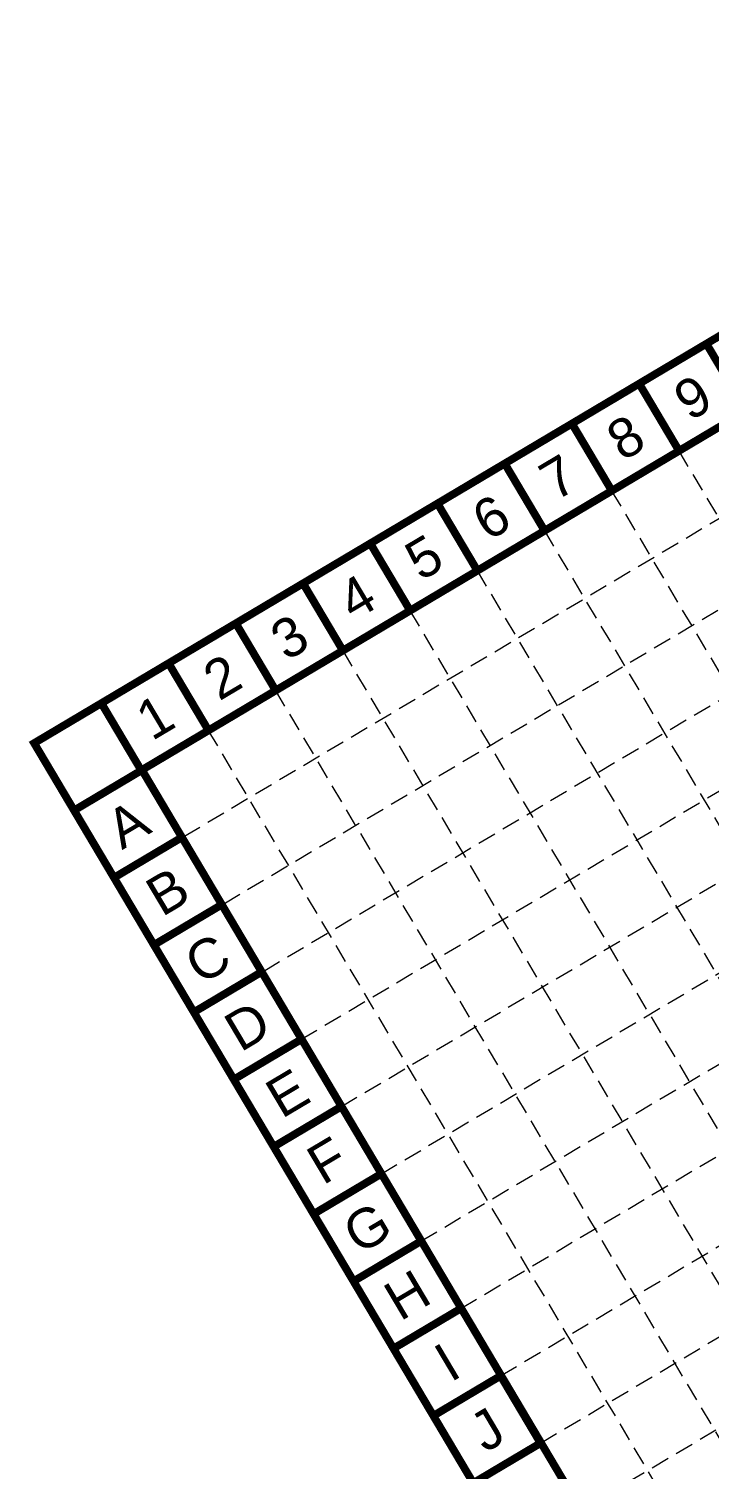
# Model space of a CAD drawing. Header units: inches. Extents: x 2527773 to 2531821, y 6906669 to 6910268.
# Drawn here: x 2527773 to 2528239, y 6908017 to 6909003 of the extents above; entities that cross this region are included whole.
import ezdxf
from ezdxf.enums import TextEntityAlignment as Align

# ---------------------------------------------------------------- set-up
doc = ezdxf.new("R2010")
doc.units = ezdxf.units.IN
doc.header["$MEASUREMENT"] = 0
doc.linetypes.add('HIDDEN', pattern=[0.009525, 0.00635, -0.003175])
doc.layers.add('BASE', color=7, linetype='Continuous')
doc.layers.add('GRID', color=254, linetype='HIDDEN')
doc.styles.get("Standard").update_dxf_attribs({"font": 'ARIAL.TTF'})

msp = doc.modelspace()

# ---------------------------------------------------------------- linework, layer by layer
at = {"layer": 'BASE', "const_width": 5.36}
for points in [[(2528870.47, 6906672.72), (2531817.24, 6908422.65), (2530723.54, 6910264.38), (2527776.77, 6908514.46)], [(2528889.08, 6906746.04), (2531744.04, 6908441.33), (2530704.89, 6910191.06), (2527850.59, 6908496.12)]]:
    msp.add_lwpolyline(points, close=True, dxfattribs=at)
for points in [[(2528264.54, 6908741.84), (2528237.2, 6908787.88)], [(2528218.5, 6908714.5), (2528191.16, 6908760.54)], [(2528172.46, 6908687.15), (2528145.11, 6908733.2)], [(2528126.41, 6908659.81), (2528099.07, 6908705.86)], [(2528080.37, 6908632.47), (2528053.03, 6908678.51)], [(2528034.33, 6908605.13), (2528006.98, 6908651.17)], [(2527988.28, 6908577.78), (2527960.94, 6908623.83)], [(2527942.24, 6908550.44), (2527914.9, 6908596.49)], [(2527896.2, 6908523.1), (2527868.85, 6908569.14)], [(2527850.15, 6908495.76), (2527822.81, 6908541.8)], [(2527850.15, 6908495.76), (2527804.11, 6908468.41)], [(2527877.49, 6908449.71), (2527831.45, 6908422.37)], [(2527904.84, 6908403.67), (2527858.79, 6908376.33)], [(2527932.18, 6908357.63), (2527886.14, 6908330.28)], [(2527959.52, 6908311.58), (2527913.48, 6908284.24)], [(2527986.87, 6908265.54), (2527940.82, 6908238.2)], [(2528014.21, 6908219.5), (2527968.16, 6908192.15)], [(2528041.55, 6908173.45), (2527995.51, 6908146.11)], [(2528068.89, 6908127.41), (2528022.85, 6908100.07)], [(2528096.24, 6908081.37), (2528050.19, 6908054.02)], [(2528123.58, 6908035.32), (2528096.24, 6908081.37)], [(2528123.58, 6908035.32), (2528077.53, 6908007.98)]]:
    msp.add_lwpolyline(points, dxfattribs=at)
at = {"layer": 'GRID', "color": 252, "linetype": 'HIDDEN', "lineweight": 0, "ltscale": 2000}
for p, q in [((2527879.28, 6908450.57), (2530733.97, 6910145.81)), ((2527906.62, 6908404.53), (2530761.31, 6910099.76)), ((2527933.97, 6908358.48), (2530788.65, 6910053.72)), ((2527959.52, 6908311.58), (2530814.21, 6910006.82)), ((2527986.87, 6908265.54), (2530841.55, 6909960.78)), ((2528014.21, 6908219.5), (2530868.89, 6909914.74)), ((2528041.55, 6908173.45), (2530896.24, 6909868.69)), ((2528068.89, 6908127.41), (2530923.58, 6909822.65)), ((2528096.24, 6908081.37), (2530950.92, 6909776.61)), ((2528123.58, 6908035.32), (2530978.26, 6909730.56)), ((2528150.92, 6907989.28), (2531005.61, 6909684.52)), ((2528218.09, 6908714.84), (2529175.46, 6907102.69)), ((2528172.04, 6908687.5), (2529129.41, 6907075.34)), ((2528126, 6908660.16), (2529083.37, 6907048)), ((2528079.96, 6908632.82), (2529037.33, 6907020.66)), ((2528033.91, 6908605.47), (2528991.28, 6906993.32)), ((2527987.87, 6908578.13), (2528945.24, 6906965.97)), ((2527941.83, 6908550.79), (2528899.2, 6906938.63)), ((2527895.78, 6908523.45), (2528853.15, 6906911.29))]:
    msp.add_line(p, q, dxfattribs=at)

# ---------------------------------------------------------------- texts
at = {"layer": 'BASE'}
for s, p in [('9', (2528227.85, 6908751.19)), ('8', (2528181.81, 6908723.85)), ('7', (2528135.76, 6908696.51)), ('6', (2528089.72, 6908669.16)), ('5', (2528043.68, 6908641.82)), ('4', (2527997.63, 6908614.48)), ('3', (2527951.59, 6908587.14)), ('2', (2527905.55, 6908559.79)), ('1', (2527859.5, 6908532.45)), ('A', (2527840.8, 6908459.06)), ('B', (2527868.14, 6908413.02)), ('C', (2527895.49, 6908366.98)), ('D', (2527922.83, 6908320.93)), ('E', (2527950.17, 6908274.89)), ('F', (2527977.51, 6908228.85)), ('G', (2528004.86, 6908182.8)), ('H', (2528032.2, 6908136.76)), ('I', (2528059.54, 6908090.72)), ('J', (2528086.89, 6908044.67))]:
    msp.add_text(s, height=26.78, rotation=30.70371, dxfattribs=at).set_placement(p, align=Align.MIDDLE_CENTER)

doc.saveas('drawing.dxf')
